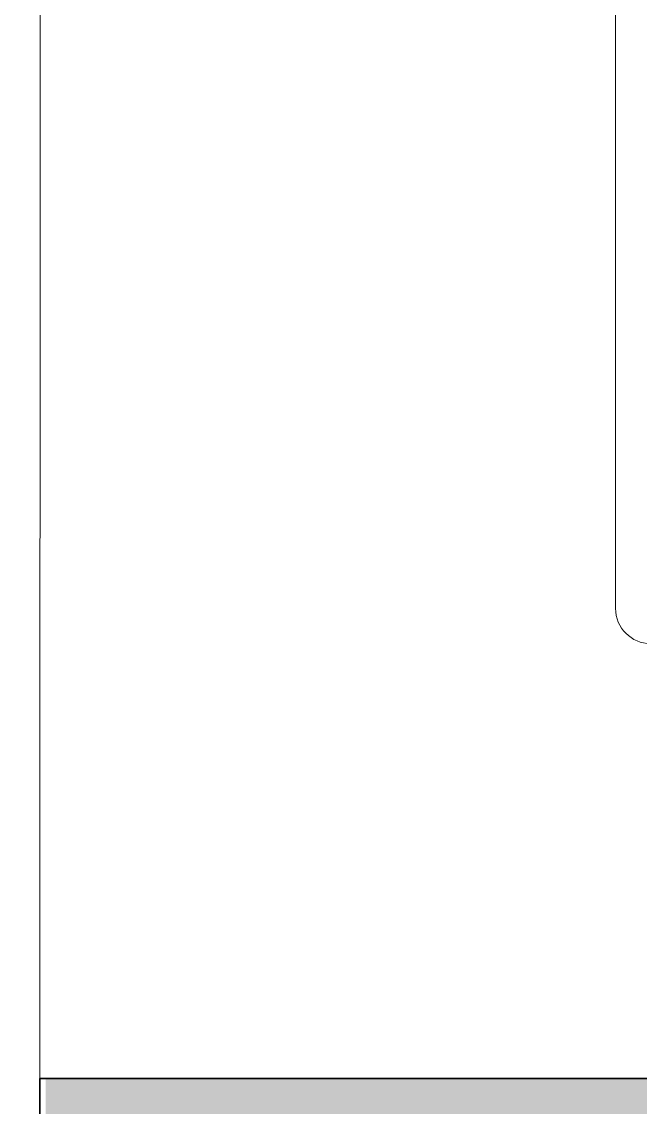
# Model space of a CAD drawing. Header units: feet. Extents: x 600 to 2744, y 411 to 1435.
# Drawn here: x 2330.951 to 2332.986, y 1006.643 to 1010.211 of the extents above; entities that cross this region are included whole.
import ezdxf

# ---------------------------------------------------------------- set-up
doc = ezdxf.new("R2010")
doc.units = ezdxf.units.FT
for name, color, linetype, lineweight in [('FP_A_DOOR_WIN', 140, 'Continuous', 18), ('PQI-A-IN-ELEV-PTRN', 249, 'Continuous', 0), ('PQI-A-IN-FURN', 39, 'Continuous', 13), ('PQI-A-WALL', 30, 'Continuous', 50), ('PQI-A-WIN', 140, 'Continuous', 13)]:
    doc.layers.add(name, color=color, linetype=linetype, lineweight=lineweight)

# ---------------------------------------------------------------- blocks, each defined once
blk = doc.blocks.new('W6')
at = {"layer": 'FP_A_DOOR_WIN', "ltscale": 1000}
blk.add_lwpolyline([(-95.99999282322096, 48.99999999998545), (-39.99999854525231, 48.99999999998545, 0.4141800440952208), (-36.99999854525959, 52.00000095365976)], format="xyb", dxfattribs=at)
at = {"layer": 'PQI-A-IN-ELEV-PTRN', "ltscale": 1000}
blk.add_line((0, 0), (-1000, 1.455191522836685e-11), dxfattribs=at)

msp = doc.modelspace()

# ---------------------------------------------------------------- hatches: boundary and pattern name
at = {"layer": 'PQI-A-IN-FURN', "true_color": 0x000000}
h = msp.add_hatch(color=18, dxfattribs=at)
h.dxf.hatch_style = 1
h.paths.add_polyline_path([(2338.756532738114, 1006.737217425426), (2331.030139860968, 1006.737217422777), (2331.010312714609, 966.8742076012418), (2362.302018123798, 966.8742076119119), (2362.302203774593, 970.7362712414956), (2338.736705589973, 970.7374040435002)], flags=17)
h.paths.add_polyline_path([(2252.825272114144, 978.0686599971776), (2237.987199018928, 960.2611922167307), (2176.254644046913, 1011.699845613694), (2122.342978467414, 946.9993793449722), (2117.396954102333, 941.0635567515072), (2122.739194436444, 936.6121348229351), (2139.804684392646, 922.3923147732909), (2144.75070875773, 928.3281373667419), (2127.685218801526, 942.5479574163871), (2177.145462452448, 1001.906183351), (2233.535777090334, 954.9189518826252), (2184.075533439415, 895.5607259480147), (2171.461910428312, 906.0710277238336), (2166.51588606322, 900.1352051303722), (2202.27921718892, 870.3354083306112), (2207.225241554012, 876.2712309240727), (2189.417773773545, 891.1093040194189), (2253.716090519685, 968.2749977344699), (2313.074316454451, 918.8147540834174), (2248.775999708264, 841.6490603684495), (2242.840177114804, 846.5950847335419), (2237.894152749713, 840.6592621400823), (2261.785838688366, 820.7515140706045), (2266.731863053457, 826.6873366640641), (2254.118240042357, 837.1976384398836), (2303.578483693248, 896.5558643744616), (2359.968798331045, 849.568632906151), (2310.508554680163, 790.2104069715841), (2293.443064724042, 804.4302270211595), (2288.497040975951, 798.4944034015847), (2319.392268945148, 772.7509537120463), (2311.74896329046, 763.5780697522891), (2317.684785883905, 758.6320453871899), (2330.274115935592, 773.740751913861), (2317.928332418379, 784.0278764228793), (2320.401345104539, 786.9957878119542), (2371.839998501454, 848.7283427838995), (2308.02990562176, 901.8981047086486), (2322.867978716997, 919.7055724890747)])
h.paths.add_polyline_path([(2338.736705600079, 938.7499484583836), (2338.736705599126, 941.5467022644879), (2331.010312722683, 941.5470736749847), (2316.93215612353, 924.6515968541719), (2322.867978716989, 919.7055724890811)], flags=17)
h.paths.add_polyline_path([(2290.48165164282, 725.9850210312848), (2292.954663966061, 728.952932496873), (2286.971322731688, 733.8419287759493), (2279.599804692298, 724.9952227962299), (2325.7499872999, 686.5405814181203), (2330.696011786873, 692.4764041602682)])
h.paths.add_polyline_path([(2330.700102989168, 692.4803136596787), (2325.748897496666, 686.5382730917564), (2356.911463629453, 660.5720637721256), (2361.862669120749, 666.5141043410381)])
h.paths.add_polyline_path([(2395.096797361437, 767.2824932460767), (2407.633186029221, 767.2824932503063), (2407.633227731391, 767.2944841649055), (2408.730264757809, 767.2906688742692), (2408.730236324512, 767.2824932506766), (2409.111853105795, 767.2824932508054), (2409.111887824251, 767.2924760896708), (2409.602420094633, 767.2907701097115), (2409.602391309258, 767.2824932509708), (2409.984008090548, 767.2824932510996), (2409.98402135942, 767.2863085421081), (2411.081058385929, 767.2824932514696), (2489.374217907173, 767.2824932778854), (2489.37417095524, 766.3057596774684), (2497.091502009373, 766.3057596801168), (2497.091502009053, 767.2824932804847), (2497.091502007754, 771.1456897188214), (2391.233600921891, 771.145689683111), (2391.233601206912, 695.4501682476052), (2327.127139738128, 695.4501669085671), (2330.696011786873, 692.4764041602681), (2330.699610981245, 692.4807236252977), (2336.408521056847, 687.723774105208), (2395.096797388242, 687.723775453956)])
h.paths.add_polyline_path([(2489.364543460706, 612.0147056588326), (2421.21969449479, 612.0189938818653), (2430.492292860011, 604.2926009986527), (2489.363957499941, 604.2883129605473)])

# ---------------------------------------------------------------- linework, layer by layer
at = {"layer": 'PQI-A-WALL', "color": 0, "lineweight": 35, "ltscale": 100}
msp.add_lwpolyline([(2338.736705589973, 970.7374040435002), (2338.737734520868, 1006.737404035632), (2331.011341643722, 1006.737404032984), (2331.010312714609, 966.8742076012418), (2362.302203863836, 966.874207611912), (2362.302203862494, 970.7374040515347)], dxfattribs=at)

# ---------------------------------------------------------------- block references
at = {"layer": 'PQI-A-WIN', "xscale": 0.03863196438221001, "yscale": 0.03863196438221001, "zscale": 0.03863196438221001, "rotation": 269.997245771198}
msp.add_blockref('W6', (2331.011341643722, 1006.737404032986), dxfattribs=at)

doc.saveas('drawing.dxf')
